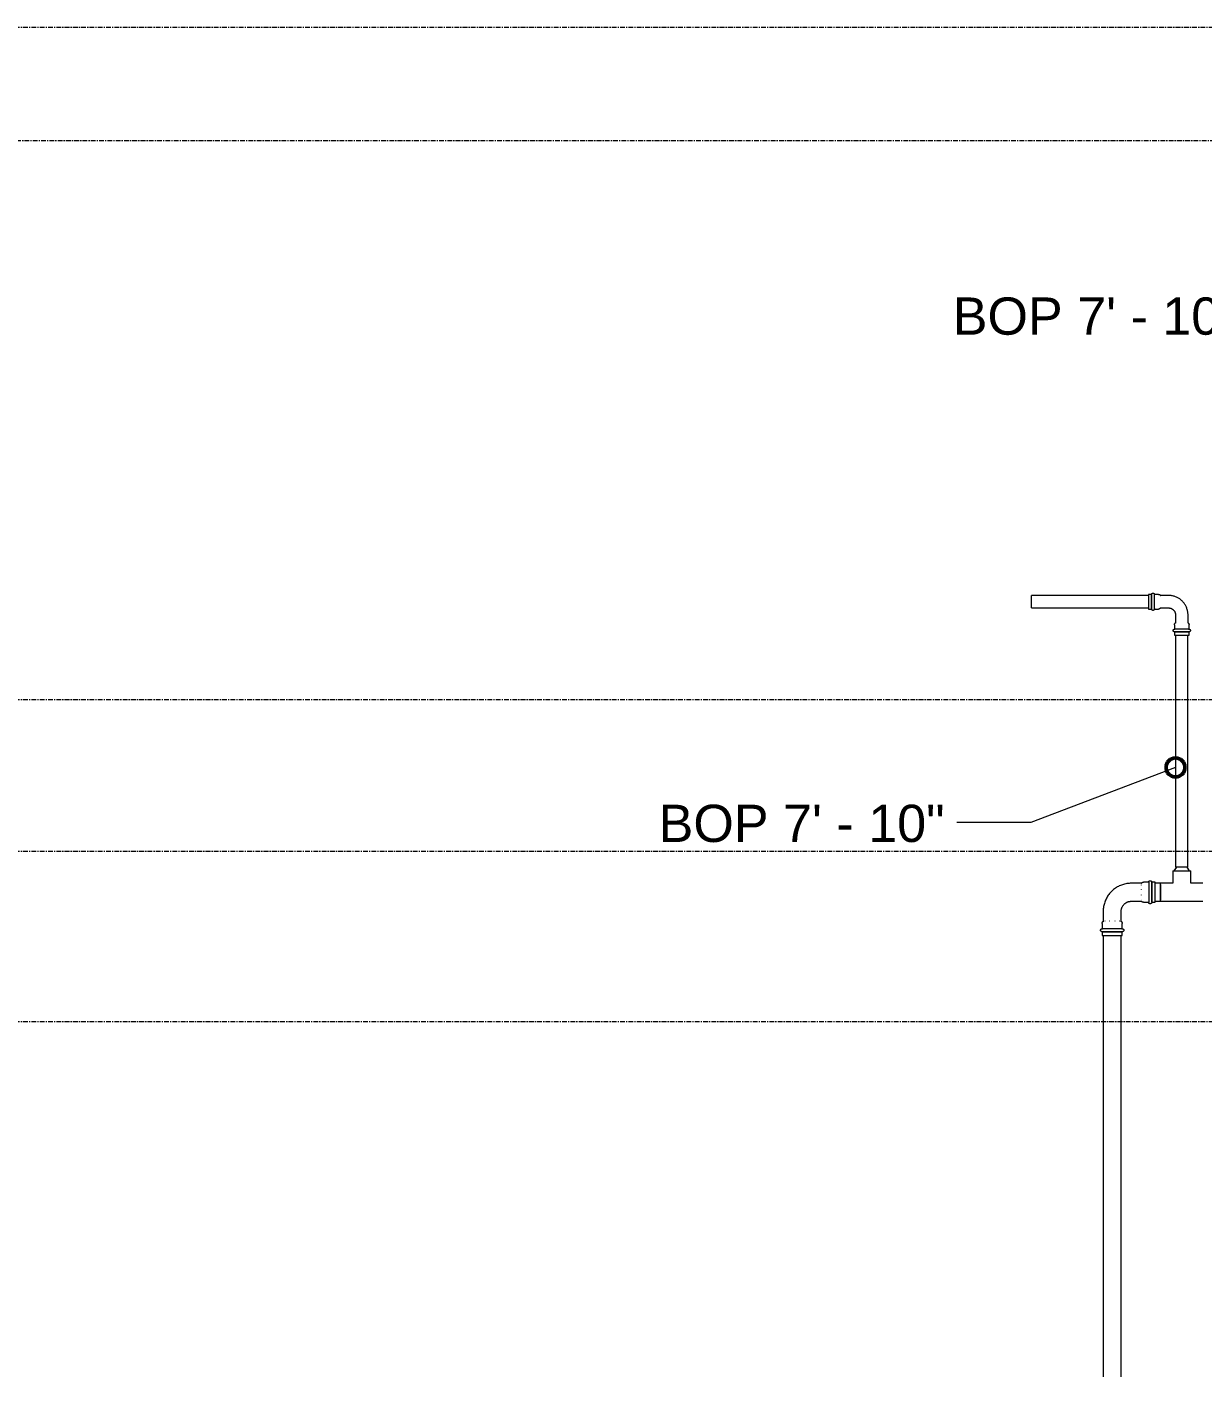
# Model space of a CAD drawing. Header units: inches. Extents: x -3679 to 241, y -496 to 1784.
# Drawn here: x -3279.2 to -3155.1, y 421.5 to 564 of the extents above; entities that cross this region are included whole.
import ezdxf

# ---------------------------------------------------------------- set-up
doc = ezdxf.new("R2010")
doc.units = ezdxf.units.IN
doc.header["$MEASUREMENT"] = 0
doc.linetypes.add('Grid Line', pattern=[0.875, 0.5, -0.125, 0.125, -0.125])
for name, color, linetype, lineweight in [('G-ANNO-DIMS', 251, 'Continuous', 9), ('P-PIPE', 1, 'Continuous', 9), ('S-GRID', 8, 'Continuous', 9)]:
    doc.layers.add(name, color=color, linetype=linetype, lineweight=lineweight)
doc.styles.add('Arial', font='arial.ttf', dxfattribs={"height": 3.934132})

# ---------------------------------------------------------------- blocks, each defined once
blk = doc.blocks.new('Victaulic-VicPress316-Elbow 90-45deg Style P568_P571 - Standard-V1-SECOND LEVEL')
at = {"layer": 'P-PIPE'}
for p, q in [((-0.77, 3.52), (-0.77, 3.18)), ((0.77, 3.52), (-0.77, 3.52)), ((-0.77, 3.18), (0.77, 3.18)), ((-0.77, 2.89), (-0.77, 2.44)), ((-0.77, 2.89), (0.77, 2.89)), ((0.77, 3.18), (0.77, 3.52)), ((0.77, 2.44), (0.77, 2.89)), ((-0.66, 2.28), (-0.66, 1.39)), ((0.66, 1.39), (0.66, 2.28)), ((-3.18, 0.77), (-3.52, 0.77)), ((-3.52, 0.77), (-3.52, -0.77)), ((-3.18, -0.77), (-3.18, 0.77)), ((-2.44, 0.77), (-2.89, 0.77)), ((-2.89, -0.77), (-2.89, 0.77)), ((-1.39, 0.66), (-2.28, 0.66)), ((-3.52, -0.77), (-3.18, -0.77)), ((-2.89, -0.77), (-2.44, -0.77)), ((-2.28, -0.66), (-1.39, -0.66))]:
    blk.add_line(p, q, dxfattribs=at)
at = {"layer": 'P-PIPE', "flags": 128}
for points in [[(-0.77, 2.89), (-0.77, 2.89), (-0.78, 2.89), (-0.78, 2.89), (-0.79, 2.89), (-0.8, 2.89), (-0.8, 2.89), (-0.81, 2.9), (-0.81, 2.9), (-0.82, 2.9), (-0.82, 2.9), (-0.83, 2.9), (-0.83, 2.91), (-0.84, 2.91), (-0.84, 2.91), (-0.85, 2.92), (-0.85, 2.92), (-0.86, 2.92), (-0.86, 2.93), (-0.87, 2.93), (-0.87, 2.93), (-0.87, 2.94), (-0.88, 2.94), (-0.88, 2.95), (-0.89, 2.95), (-0.89, 2.96), (-0.89, 2.96), (-0.89, 2.97), (-0.9, 2.97), (-0.9, 2.98), (-0.9, 2.98), (-0.9, 2.99), (-0.91, 2.99), (-0.91, 3), (-0.91, 3.01), (-0.91, 3.01), (-0.91, 3.02), (-0.91, 3.02), (-0.91, 3.03), (-0.91, 3.03), (-0.91, 3.04), (-0.91, 3.05), (-0.91, 3.05), (-0.91, 3.06), (-0.91, 3.06), (-0.91, 3.07), (-0.91, 3.07), (-0.91, 3.08), (-0.9, 3.09), (-0.9, 3.09), (-0.9, 3.1), (-0.9, 3.1), (-0.89, 3.11), (-0.89, 3.11), (-0.89, 3.12), (-0.88, 3.12), (-0.88, 3.13), (-0.88, 3.13), (-0.87, 3.14), (-0.87, 3.14), (-0.86, 3.14), (-0.86, 3.15), (-0.86, 3.15), (-0.85, 3.15), (-0.85, 3.16), (-0.84, 3.16), (-0.84, 3.16), (-0.83, 3.17), (-0.83, 3.17), (-0.82, 3.17), (-0.82, 3.17), (-0.81, 3.17), (-0.8, 3.18), (-0.8, 3.18), (-0.79, 3.18), (-0.79, 3.18), (-0.78, 3.18), (-0.78, 3.18), (-0.77, 3.18), (-0.77, 3.18)], [(0.77, 3.18), (0.77, 3.18), (0.76, 3.18), (0.76, 3.18), (0.76, 3.18), (0.75, 3.18), (0.74, 3.18), (0.74, 3.18), (0.73, 3.18), (0.72, 3.18), (0.71, 3.18), (0.69, 3.18), (0.68, 3.18), (0.67, 3.18), (0.65, 3.18), (0.63, 3.18), (0.61, 3.18), (0.6, 3.18), (0.58, 3.18), (0.56, 3.18), (0.53, 3.18), (0.51, 3.18), (0.49, 3.18), (0.46, 3.18), (0.44, 3.18), (0.41, 3.18), (0.39, 3.18), (0.36, 3.18), (0.33, 3.18), (0.31, 3.18), (0.28, 3.18), (0.25, 3.18), (0.22, 3.18), (0.19, 3.18), (0.16, 3.18), (0.13, 3.18), (0.1, 3.18), (0.07, 3.18), (0.04, 3.18), (0.01, 3.18), (-0.02, 3.18), (-0.05, 3.18), (-0.08, 3.18), (-0.11, 3.18), (-0.14, 3.18), (-0.17, 3.18), (-0.2, 3.18), (-0.23, 3.18), (-0.26, 3.18), (-0.29, 3.18), (-0.32, 3.18), (-0.35, 3.18), (-0.37, 3.18), (-0.4, 3.18), (-0.43, 3.18), (-0.45, 3.18), (-0.48, 3.18), (-0.5, 3.18), (-0.52, 3.18), (-0.54, 3.18), (-0.57, 3.18), (-0.59, 3.18), (-0.6, 3.18), (-0.62, 3.18), (-0.64, 3.18), (-0.66, 3.18), (-0.67, 3.18), (-0.69, 3.18), (-0.7, 3.18), (-0.71, 3.18), (-0.72, 3.18), (-0.73, 3.18), (-0.74, 3.18), (-0.75, 3.18), (-0.75, 3.18), (-0.76, 3.18), (-0.76, 3.18), (-0.77, 3.18), (-0.77, 3.18), (-0.77, 3.18)], [(-0.77, 3.18), (-0.77, 3.18), (-0.76, 3.18), (-0.76, 3.18), (-0.76, 3.18), (-0.75, 3.18), (-0.74, 3.18), (-0.74, 3.18), (-0.73, 3.18)], [(-0.77, 2.89), (-0.77, 2.89), (-0.76, 2.89), (-0.76, 2.89), (-0.76, 2.89), (-0.75, 2.89), (-0.74, 2.89), (-0.74, 2.89), (-0.73, 2.89), (-0.72, 2.89), (-0.71, 2.89), (-0.69, 2.89), (-0.68, 2.89), (-0.67, 2.89), (-0.65, 2.89), (-0.63, 2.89), (-0.61, 2.89), (-0.6, 2.89), (-0.58, 2.89), (-0.56, 2.89), (-0.53, 2.89), (-0.51, 2.89), (-0.49, 2.89), (-0.46, 2.89), (-0.44, 2.89), (-0.41, 2.89), (-0.39, 2.89), (-0.36, 2.89), (-0.33, 2.89), (-0.31, 2.89), (-0.28, 2.89), (-0.25, 2.89), (-0.22, 2.89), (-0.19, 2.89), (-0.16, 2.89), (-0.13, 2.89), (-0.1, 2.89), (-0.07, 2.89), (-0.04, 2.89), (-0.01, 2.89), (0.02, 2.89), (0.05, 2.89), (0.08, 2.89), (0.11, 2.89), (0.14, 2.89), (0.17, 2.89), (0.2, 2.89), (0.23, 2.89), (0.26, 2.89), (0.29, 2.89), (0.32, 2.89), (0.35, 2.89), (0.37, 2.89), (0.4, 2.89), (0.43, 2.89), (0.45, 2.89), (0.48, 2.89), (0.5, 2.89), (0.52, 2.89), (0.54, 2.89), (0.57, 2.89), (0.59, 2.89), (0.6, 2.89), (0.62, 2.89), (0.64, 2.89), (0.66, 2.89), (0.67, 2.89), (0.69, 2.89), (0.7, 2.89), (0.71, 2.89), (0.72, 2.89), (0.73, 2.89), (0.74, 2.89), (0.75, 2.89), (0.75, 2.89), (0.76, 2.89), (0.76, 2.89), (0.77, 2.89), (0.77, 2.89), (0.77, 2.89)], [(-0.72, 2.89), (-0.73, 2.89), (-0.74, 2.89), (-0.75, 2.89), (-0.75, 2.89), (-0.76, 2.89), (-0.76, 2.89), (-0.77, 2.89), (-0.77, 2.89), (-0.77, 2.89)], [(0.72, 3.18), (0.73, 3.18), (0.74, 3.18), (0.75, 3.18), (0.75, 3.18), (0.76, 3.18), (0.76, 3.18), (0.77, 3.18), (0.77, 3.18), (0.77, 3.18)], [(0.77, 2.89), (0.77, 2.89), (0.76, 2.89), (0.76, 2.89), (0.76, 2.89), (0.75, 2.89), (0.74, 2.89), (0.74, 2.89), (0.73, 2.89)], [(0.77, 3.18), (0.77, 3.18), (0.78, 3.18), (0.78, 3.18), (0.79, 3.18), (0.8, 3.18), (0.8, 3.18), (0.81, 3.18), (0.81, 3.17), (0.82, 3.17), (0.82, 3.17), (0.83, 3.17), (0.83, 3.17), (0.84, 3.16), (0.84, 3.16), (0.85, 3.16), (0.85, 3.15), (0.86, 3.15), (0.86, 3.15), (0.87, 3.14), (0.87, 3.14), (0.87, 3.13), (0.88, 3.13), (0.88, 3.12), (0.89, 3.12), (0.89, 3.11), (0.89, 3.11), (0.89, 3.1), (0.9, 3.1), (0.9, 3.09), (0.9, 3.09), (0.9, 3.08), (0.91, 3.08), (0.91, 3.07), (0.91, 3.07), (0.91, 3.06), (0.91, 3.05), (0.91, 3.05), (0.91, 3.04), (0.91, 3.04), (0.91, 3.03), (0.91, 3.03), (0.91, 3.02), (0.91, 3.01), (0.91, 3.01), (0.91, 3), (0.91, 3), (0.91, 2.99), (0.9, 2.99), (0.9, 2.98), (0.9, 2.98), (0.9, 2.97), (0.89, 2.97), (0.89, 2.96), (0.89, 2.96), (0.88, 2.95), (0.88, 2.95), (0.88, 2.94), (0.87, 2.94), (0.87, 2.93), (0.86, 2.93), (0.86, 2.92), (0.86, 2.92), (0.85, 2.92), (0.85, 2.91), (0.84, 2.91), (0.84, 2.91), (0.83, 2.91), (0.83, 2.9), (0.82, 2.9), (0.82, 2.9), (0.81, 2.9), (0.8, 2.9), (0.8, 2.89), (0.79, 2.89), (0.79, 2.89), (0.78, 2.89), (0.78, 2.89), (0.77, 2.89), (0.77, 2.89)], [(-0.66, 2.22), (-0.67, 2.23), (-0.67, 2.23), (-0.68, 2.24), (-0.69, 2.25), (-0.7, 2.26), (-0.7, 2.27), (-0.71, 2.27), (-0.72, 2.28), (-0.72, 2.29), (-0.73, 2.3), (-0.73, 2.31), (-0.74, 2.32), (-0.74, 2.33), (-0.75, 2.34), (-0.75, 2.35), (-0.76, 2.36), (-0.76, 2.37), (-0.76, 2.38), (-0.76, 2.39), (-0.76, 2.4), (-0.77, 2.42), (-0.77, 2.43), (-0.77, 2.44), (-0.77, 2.44)], [(0.77, 2.44), (0.77, 2.43), (0.77, 2.42), (0.76, 2.41), (0.76, 2.4), (0.76, 2.38), (0.76, 2.37), (0.76, 2.36), (0.75, 2.35), (0.75, 2.34), (0.74, 2.33), (0.74, 2.32), (0.74, 2.31), (0.73, 2.3), (0.72, 2.29), (0.72, 2.29), (0.71, 2.28), (0.71, 2.27), (0.7, 2.26), (0.69, 2.25), (0.68, 2.24), (0.68, 2.24), (0.67, 2.23), (0.66, 2.22), (0.66, 2.22)], [(-3.18, 0.77), (-3.18, 0.77), (-3.18, 0.78), (-3.18, 0.78), (-3.18, 0.79), (-3.18, 0.8), (-3.18, 0.8), (-3.18, 0.81), (-3.17, 0.81), (-3.17, 0.82), (-3.17, 0.82), (-3.17, 0.83), (-3.17, 0.83), (-3.16, 0.84), (-3.16, 0.84), (-3.16, 0.85), (-3.15, 0.85), (-3.15, 0.86), (-3.15, 0.86), (-3.14, 0.87), (-3.14, 0.87), (-3.13, 0.87), (-3.13, 0.88), (-3.12, 0.88), (-3.12, 0.89), (-3.11, 0.89), (-3.11, 0.89), (-3.1, 0.89), (-3.1, 0.9), (-3.09, 0.9), (-3.09, 0.9), (-3.08, 0.9), (-3.08, 0.91), (-3.07, 0.91), (-3.07, 0.91), (-3.06, 0.91), (-3.05, 0.91), (-3.05, 0.91), (-3.04, 0.91), (-3.04, 0.91), (-3.03, 0.91), (-3.03, 0.91), (-3.02, 0.91), (-3.01, 0.91), (-3.01, 0.91), (-3, 0.91), (-3, 0.91), (-2.99, 0.91), (-2.99, 0.9), (-2.98, 0.9), (-2.98, 0.9), (-2.97, 0.9), (-2.97, 0.89), (-2.96, 0.89), (-2.96, 0.89), (-2.95, 0.88), (-2.95, 0.88), (-2.94, 0.88), (-2.94, 0.87), (-2.93, 0.87), (-2.93, 0.86), (-2.92, 0.86), (-2.92, 0.86), (-2.92, 0.85), (-2.91, 0.85), (-2.91, 0.84), (-2.91, 0.84), (-2.91, 0.83), (-2.9, 0.83), (-2.9, 0.82), (-2.9, 0.82), (-2.9, 0.81), (-2.9, 0.8), (-2.89, 0.8), (-2.89, 0.79), (-2.89, 0.79), (-2.89, 0.78), (-2.89, 0.78), (-2.89, 0.77), (-2.89, 0.77)], [(-3.18, 0.77), (-3.18, 0.77), (-3.18, 0.76), (-3.18, 0.76), (-3.18, 0.76), (-3.18, 0.75), (-3.18, 0.74), (-3.18, 0.74), (-3.18, 0.73), (-3.18, 0.72), (-3.18, 0.71), (-3.18, 0.69), (-3.18, 0.68), (-3.18, 0.67), (-3.18, 0.65), (-3.18, 0.63), (-3.18, 0.61), (-3.18, 0.6), (-3.18, 0.58), (-3.18, 0.56), (-3.18, 0.53), (-3.18, 0.51), (-3.18, 0.49), (-3.18, 0.46), (-3.18, 0.44), (-3.18, 0.41), (-3.18, 0.39), (-3.18, 0.36), (-3.18, 0.33), (-3.18, 0.31), (-3.18, 0.28), (-3.18, 0.25), (-3.18, 0.22), (-3.18, 0.19), (-3.18, 0.16), (-3.18, 0.13), (-3.18, 0.1), (-3.18, 0.07), (-3.18, 0.04), (-3.18, 0.01), (-3.18, -0.02), (-3.18, -0.05), (-3.18, -0.08), (-3.18, -0.11), (-3.18, -0.14), (-3.18, -0.17), (-3.18, -0.2), (-3.18, -0.23), (-3.18, -0.26), (-3.18, -0.29), (-3.18, -0.32), (-3.18, -0.35), (-3.18, -0.37), (-3.18, -0.4), (-3.18, -0.43), (-3.18, -0.45), (-3.18, -0.48), (-3.18, -0.5), (-3.18, -0.52), (-3.18, -0.54), (-3.18, -0.57), (-3.18, -0.59), (-3.18, -0.6), (-3.18, -0.62), (-3.18, -0.64), (-3.18, -0.66), (-3.18, -0.67), (-3.18, -0.69), (-3.18, -0.7), (-3.18, -0.71), (-3.18, -0.72), (-3.18, -0.73), (-3.18, -0.74), (-3.18, -0.75), (-3.18, -0.75), (-3.18, -0.76), (-3.18, -0.76), (-3.18, -0.77), (-3.18, -0.77), (-3.18, -0.77)], [(-3.18, 0.72), (-3.18, 0.73), (-3.18, 0.74), (-3.18, 0.75), (-3.18, 0.75), (-3.18, 0.76), (-3.18, 0.76), (-3.18, 0.77), (-3.18, 0.77), (-3.18, 0.77)], [(-2.89, -0.77), (-2.89, -0.77), (-2.89, -0.76), (-2.89, -0.76), (-2.89, -0.76), (-2.89, -0.75), (-2.89, -0.74), (-2.89, -0.74), (-2.89, -0.73), (-2.89, -0.72), (-2.89, -0.71), (-2.89, -0.69), (-2.89, -0.68), (-2.89, -0.67), (-2.89, -0.65), (-2.89, -0.63), (-2.89, -0.61), (-2.89, -0.6), (-2.89, -0.58), (-2.89, -0.56), (-2.89, -0.53), (-2.89, -0.51), (-2.89, -0.49), (-2.89, -0.46), (-2.89, -0.44), (-2.89, -0.41), (-2.89, -0.39), (-2.89, -0.36), (-2.89, -0.33), (-2.89, -0.31), (-2.89, -0.28), (-2.89, -0.25), (-2.89, -0.22), (-2.89, -0.19), (-2.89, -0.16), (-2.89, -0.13), (-2.89, -0.1), (-2.89, -0.07), (-2.89, -0.04), (-2.89, -0.01), (-2.89, 0.02), (-2.89, 0.05), (-2.89, 0.08), (-2.89, 0.11), (-2.89, 0.14), (-2.89, 0.17), (-2.89, 0.2), (-2.89, 0.23), (-2.89, 0.26), (-2.89, 0.29), (-2.89, 0.32), (-2.89, 0.35), (-2.89, 0.37), (-2.89, 0.4), (-2.89, 0.43), (-2.89, 0.45), (-2.89, 0.48), (-2.89, 0.5), (-2.89, 0.52), (-2.89, 0.54), (-2.89, 0.57), (-2.89, 0.59), (-2.89, 0.6), (-2.89, 0.62), (-2.89, 0.64), (-2.89, 0.66), (-2.89, 0.67), (-2.89, 0.69), (-2.89, 0.7), (-2.89, 0.71), (-2.89, 0.72), (-2.89, 0.73), (-2.89, 0.74), (-2.89, 0.75), (-2.89, 0.75), (-2.89, 0.76), (-2.89, 0.76), (-2.89, 0.77), (-2.89, 0.77), (-2.89, 0.77)], [(-2.89, 0.77), (-2.89, 0.77), (-2.89, 0.76), (-2.89, 0.76), (-2.89, 0.76), (-2.89, 0.75), (-2.89, 0.74), (-2.89, 0.74), (-2.89, 0.73)], [(-2.44, 0.77), (-2.43, 0.77), (-2.42, 0.77), (-2.41, 0.76), (-2.4, 0.76), (-2.38, 0.76), (-2.37, 0.76), (-2.36, 0.76), (-2.35, 0.75), (-2.34, 0.75), (-2.33, 0.74), (-2.32, 0.74), (-2.31, 0.74), (-2.3, 0.73), (-2.29, 0.72), (-2.29, 0.72), (-2.28, 0.71), (-2.27, 0.71), (-2.26, 0.7), (-2.25, 0.69), (-2.24, 0.68), (-2.24, 0.68), (-2.23, 0.67), (-2.22, 0.66), (-2.22, 0.66)], [(-0.66, 1.39), (-0.66, 1.36), (-0.66, 1.33), (-0.66, 1.3), (-0.67, 1.28), (-0.67, 1.25), (-0.68, 1.22), (-0.69, 1.19), (-0.69, 1.16), (-0.7, 1.13), (-0.72, 1.11), (-0.73, 1.08), (-0.74, 1.05), (-0.75, 1.03), (-0.77, 1), (-0.79, 0.98), (-0.8, 0.95), (-0.82, 0.93), (-0.84, 0.91), (-0.86, 0.89), (-0.88, 0.87), (-0.9, 0.85), (-0.92, 0.83), (-0.95, 0.81), (-0.97, 0.79), (-1, 0.77), (-1.02, 0.76), (-1.05, 0.74), (-1.07, 0.73), (-1.1, 0.72), (-1.13, 0.71), (-1.15, 0.7), (-1.18, 0.69), (-1.21, 0.68), (-1.24, 0.67), (-1.27, 0.67), (-1.3, 0.66), (-1.33, 0.66), (-1.36, 0.66), (-1.39, 0.66), (-1.39, 0.66)], [(-1.39, -0.66), (-1.31, -0.66), (-1.23, -0.65), (-1.15, -0.64), (-1.07, -0.63), (-0.99, -0.62), (-0.91, -0.6), (-0.83, -0.58), (-0.75, -0.55), (-0.67, -0.53), (-0.59, -0.5), (-0.52, -0.46), (-0.45, -0.43), (-0.37, -0.39), (-0.3, -0.34), (-0.24, -0.3), (-0.17, -0.25), (-0.1, -0.2), (-0.04, -0.15), (0.02, -0.09), (0.08, -0.04), (0.13, 0.02), (0.19, 0.09), (0.24, 0.15), (0.29, 0.22), (0.33, 0.29), (0.38, 0.35), (0.42, 0.43), (0.45, 0.5), (0.49, 0.57), (0.52, 0.65), (0.55, 0.73), (0.57, 0.81), (0.59, 0.88), (0.61, 0.96), (0.63, 1.04), (0.64, 1.13), (0.65, 1.21), (0.65, 1.29), (0.66, 1.37), (0.66, 1.39)], [(-3.18, -0.77), (-3.18, -0.77), (-3.18, -0.76), (-3.18, -0.76), (-3.18, -0.76), (-3.18, -0.75), (-3.18, -0.74), (-3.18, -0.74), (-3.18, -0.73)], [(-2.89, -0.77), (-2.89, -0.77), (-2.89, -0.78), (-2.89, -0.78), (-2.89, -0.79), (-2.89, -0.8), (-2.89, -0.8), (-2.9, -0.81), (-2.9, -0.81), (-2.9, -0.82), (-2.9, -0.82), (-2.9, -0.83), (-2.91, -0.83), (-2.91, -0.84), (-2.91, -0.84), (-2.92, -0.85), (-2.92, -0.85), (-2.92, -0.86), (-2.93, -0.86), (-2.93, -0.87), (-2.93, -0.87), (-2.94, -0.87), (-2.94, -0.88), (-2.95, -0.88), (-2.95, -0.89), (-2.96, -0.89), (-2.96, -0.89), (-2.97, -0.89), (-2.97, -0.9), (-2.98, -0.9), (-2.98, -0.9), (-2.99, -0.9), (-2.99, -0.91), (-3, -0.91), (-3.01, -0.91), (-3.01, -0.91), (-3.02, -0.91), (-3.02, -0.91), (-3.03, -0.91), (-3.03, -0.91), (-3.04, -0.91), (-3.05, -0.91), (-3.05, -0.91), (-3.06, -0.91), (-3.06, -0.91), (-3.07, -0.91), (-3.07, -0.91), (-3.08, -0.91), (-3.09, -0.9), (-3.09, -0.9), (-3.1, -0.9), (-3.1, -0.9), (-3.11, -0.89), (-3.11, -0.89), (-3.12, -0.89), (-3.12, -0.88), (-3.13, -0.88), (-3.13, -0.88), (-3.14, -0.87), (-3.14, -0.87), (-3.14, -0.86), (-3.15, -0.86), (-3.15, -0.86), (-3.15, -0.85), (-3.16, -0.85), (-3.16, -0.84), (-3.16, -0.84), (-3.17, -0.83), (-3.17, -0.83), (-3.17, -0.82), (-3.17, -0.82), (-3.17, -0.81), (-3.18, -0.8), (-3.18, -0.8), (-3.18, -0.79), (-3.18, -0.79), (-3.18, -0.78), (-3.18, -0.78), (-3.18, -0.77), (-3.18, -0.77)], [(-2.89, -0.72), (-2.89, -0.73), (-2.89, -0.74), (-2.89, -0.75), (-2.89, -0.75), (-2.89, -0.76), (-2.89, -0.76), (-2.89, -0.77), (-2.89, -0.77), (-2.89, -0.77)], [(-2.22, -0.66), (-2.23, -0.67), (-2.23, -0.67), (-2.24, -0.68), (-2.25, -0.69), (-2.26, -0.7), (-2.27, -0.7), (-2.27, -0.71), (-2.28, -0.72), (-2.29, -0.72), (-2.3, -0.73), (-2.31, -0.73), (-2.32, -0.74), (-2.33, -0.74), (-2.34, -0.75), (-2.35, -0.75), (-2.36, -0.76), (-2.37, -0.76), (-2.38, -0.76), (-2.39, -0.76), (-2.4, -0.76), (-2.42, -0.77), (-2.43, -0.77), (-2.44, -0.77), (-2.44, -0.77)]]:
    blk.add_lwpolyline(points, dxfattribs=at)
blk = doc.blocks.new('Victaulic-VicPress316-Elbow 90-45deg Style P568_P571 - Standard-V18-SECOND LEVEL')
at = {"layer": 'P-PIPE'}
for p, q in [((-1.06, 4.55), (-1.06, 4.17)), ((1.06, 4.55), (-1.06, 4.55)), ((1.06, 4.17), (1.06, 4.55)), ((-1.06, 4.17), (1.06, 4.17)), ((-1.06, 3.85), (-1.06, 3.29)), ((-1.06, 3.85), (1.06, 3.85)), ((-0.95, 3.13), (-0.95, 2.02)), ((-0.77, 3.07), (-0.75, 3.07)), ((-0.31, 3.07), (-0.29, 3.07)), ((0.29, 3.07), (0.31, 3.07)), ((0.75, 3.07), (0.77, 3.07)), ((0.95, 2.02), (0.95, 3.12)), ((1.06, 3.29), (1.06, 3.85)), ((-4.17, 1.06), (-4.55, 1.06)), ((-4.55, 1.06), (-4.55, -1.06)), ((-4.17, -1.06), (-4.17, 1.06)), ((-3.29, 1.06), (-3.85, 1.06)), ((-3.85, -1.06), (-3.85, 1.06)), ((-2.02, 0.95), (-3.12, 0.95)), ((-3.07, 0.75), (-3.07, 0.77)), ((-3.07, 0.29), (-3.07, 0.31)), ((-4.55, -1.06), (-4.17, -1.06)), ((-3.85, -1.06), (-3.29, -1.06)), ((-3.13, -0.95), (-2.02, -0.95)), ((-3.07, -0.31), (-3.07, -0.29)), ((-3.07, -0.77), (-3.07, -0.75))]:
    blk.add_line(p, q, dxfattribs=at)
at = {"layer": 'P-PIPE', "flags": 128}
for points in [[(-1.06, 3.85), (-1.07, 3.85), (-1.07, 3.85), (-1.08, 3.85), (-1.09, 3.85), (-1.09, 3.85), (-1.1, 3.85), (-1.1, 3.85), (-1.11, 3.85), (-1.12, 3.86), (-1.12, 3.86), (-1.13, 3.86), (-1.13, 3.86), (-1.14, 3.87), (-1.15, 3.87), (-1.15, 3.87), (-1.16, 3.88), (-1.16, 3.88), (-1.17, 3.89), (-1.17, 3.89), (-1.18, 3.9), (-1.18, 3.9), (-1.19, 3.91), (-1.19, 3.91), (-1.19, 3.92), (-1.2, 3.92), (-1.2, 3.93), (-1.2, 3.93), (-1.21, 3.94), (-1.21, 3.94), (-1.21, 3.95), (-1.21, 3.96), (-1.22, 3.96), (-1.22, 3.97), (-1.22, 3.98), (-1.22, 3.98), (-1.22, 3.99), (-1.22, 4), (-1.22, 4), (-1.22, 4.01), (-1.22, 4.01), (-1.22, 4.02), (-1.22, 4.03), (-1.22, 4.03), (-1.22, 4.04), (-1.22, 4.05), (-1.22, 4.05), (-1.22, 4.06), (-1.21, 4.07), (-1.21, 4.07), (-1.21, 4.08), (-1.21, 4.08), (-1.2, 4.09), (-1.2, 4.1), (-1.2, 4.1), (-1.19, 4.11), (-1.19, 4.11), (-1.18, 4.12), (-1.18, 4.12), (-1.17, 4.13), (-1.17, 4.13), (-1.17, 4.14), (-1.16, 4.14), (-1.15, 4.14), (-1.15, 4.15), (-1.14, 4.15), (-1.14, 4.15), (-1.13, 4.16), (-1.13, 4.16), (-1.12, 4.16), (-1.11, 4.16), (-1.11, 4.17), (-1.1, 4.17), (-1.1, 4.17), (-1.09, 4.17), (-1.08, 4.17), (-1.08, 4.17), (-1.07, 4.17), (-1.06, 4.17), (-1.06, 4.17)], [(1.06, 4.17), (1.06, 4.17), (1.06, 4.17), (1.05, 4.17), (1.05, 4.17), (1.04, 4.17), (1.03, 4.17), (1.02, 4.17), (1.01, 4.17), (0.99, 4.17), (0.98, 4.17), (0.96, 4.17), (0.94, 4.17), (0.92, 4.17), (0.9, 4.17), (0.87, 4.17), (0.85, 4.17), (0.82, 4.17), (0.8, 4.17), (0.77, 4.17), (0.74, 4.17), (0.71, 4.17), (0.67, 4.17), (0.64, 4.17), (0.61, 4.17), (0.57, 4.17), (0.54, 4.17), (0.5, 4.17), (0.46, 4.17), (0.42, 4.17), (0.38, 4.17), (0.34, 4.17), (0.3, 4.17), (0.26, 4.17), (0.22, 4.17), (0.18, 4.17), (0.14, 4.17), (0.1, 4.17), (0.05, 4.17), (0.01, 4.17), (-0.03, 4.17), (-0.07, 4.17), (-0.12, 4.17), (-0.16, 4.17), (-0.2, 4.17), (-0.24, 4.17), (-0.28, 4.17), (-0.32, 4.17), (-0.36, 4.17), (-0.4, 4.17), (-0.44, 4.17), (-0.48, 4.17), (-0.52, 4.17), (-0.55, 4.17), (-0.59, 4.17), (-0.62, 4.17), (-0.66, 4.17), (-0.69, 4.17), (-0.72, 4.17), (-0.75, 4.17), (-0.78, 4.17), (-0.81, 4.17), (-0.84, 4.17), (-0.86, 4.17), (-0.88, 4.17), (-0.91, 4.17), (-0.93, 4.17), (-0.95, 4.17), (-0.97, 4.17), (-0.98, 4.17), (-1, 4.17), (-1.01, 4.17), (-1.02, 4.17), (-1.03, 4.17), (-1.04, 4.17), (-1.05, 4.17), (-1.05, 4.17), (-1.06, 4.17), (-1.06, 4.17), (-1.06, 4.17)], [(-1.06, 4.17), (-1.06, 4.17), (-1.06, 4.17), (-1.05, 4.17), (-1.05, 4.17), (-1.04, 4.17), (-1.03, 4.17), (-1.02, 4.17)], [(-1.06, 3.85), (-1.06, 3.85), (-1.06, 3.85), (-1.05, 3.85), (-1.05, 3.85), (-1.04, 3.85), (-1.03, 3.85), (-1.02, 3.85), (-1.01, 3.85), (-0.99, 3.85), (-0.98, 3.85), (-0.96, 3.85), (-0.94, 3.85), (-0.92, 3.85), (-0.9, 3.85), (-0.87, 3.85), (-0.85, 3.85), (-0.82, 3.85), (-0.8, 3.85), (-0.77, 3.85), (-0.74, 3.85), (-0.71, 3.85), (-0.67, 3.85), (-0.64, 3.85), (-0.61, 3.85), (-0.57, 3.85), (-0.54, 3.85), (-0.5, 3.85), (-0.46, 3.85), (-0.42, 3.85), (-0.38, 3.85), (-0.34, 3.85), (-0.3, 3.85), (-0.26, 3.85), (-0.22, 3.85), (-0.18, 3.85), (-0.14, 3.85), (-0.1, 3.85), (-0.05, 3.85), (-0.01, 3.85), (0.03, 3.85), (0.07, 3.85), (0.12, 3.85), (0.16, 3.85), (0.2, 3.85), (0.24, 3.85), (0.28, 3.85), (0.32, 3.85), (0.36, 3.85), (0.4, 3.85), (0.44, 3.85), (0.48, 3.85), (0.52, 3.85), (0.55, 3.85), (0.59, 3.85), (0.62, 3.85), (0.66, 3.85), (0.69, 3.85), (0.72, 3.85), (0.75, 3.85), (0.78, 3.85), (0.81, 3.85), (0.84, 3.85), (0.86, 3.85), (0.88, 3.85), (0.91, 3.85), (0.93, 3.85), (0.95, 3.85), (0.97, 3.85), (0.98, 3.85), (1, 3.85), (1.01, 3.85), (1.02, 3.85), (1.03, 3.85), (1.04, 3.85), (1.05, 3.85), (1.05, 3.85), (1.06, 3.85), (1.06, 3.85), (1.06, 3.85)], [(-1.02, 3.85), (-1.03, 3.85), (-1.04, 3.85), (-1.05, 3.85), (-1.05, 3.85), (-1.06, 3.85), (-1.06, 3.85), (-1.06, 3.85)], [(-0.95, 3.07), (-0.96, 3.08), (-0.97, 3.08), (-0.97, 3.09), (-0.98, 3.1), (-0.99, 3.11), (-1, 3.12), (-1, 3.12), (-1.01, 3.13), (-1.02, 3.14), (-1.02, 3.15), (-1.03, 3.16), (-1.03, 3.17), (-1.04, 3.18), (-1.04, 3.19), (-1.04, 3.2), (-1.05, 3.21), (-1.05, 3.22), (-1.05, 3.23), (-1.06, 3.24), (-1.06, 3.25), (-1.06, 3.27), (-1.06, 3.28), (-1.06, 3.29), (-1.06, 3.29)], [(1.06, 3.29), (1.06, 3.28), (1.06, 3.27), (1.06, 3.26), (1.06, 3.25), (1.05, 3.23), (1.05, 3.22), (1.05, 3.21), (1.05, 3.2), (1.04, 3.19), (1.04, 3.18), (1.03, 3.17), (1.03, 3.16), (1.02, 3.15), (1.02, 3.14), (1.01, 3.14), (1.01, 3.13), (1, 3.12), (0.99, 3.11), (0.98, 3.1), (0.98, 3.09), (0.97, 3.09), (0.96, 3.08), (0.95, 3.07), (0.95, 3.07)], [(1.02, 4.17), (1.03, 4.17), (1.04, 4.17), (1.05, 4.17), (1.05, 4.17), (1.06, 4.17), (1.06, 4.17), (1.06, 4.17)], [(1.06, 3.85), (1.06, 3.85), (1.06, 3.85), (1.05, 3.85), (1.05, 3.85), (1.04, 3.85), (1.03, 3.85), (1.02, 3.85)], [(1.06, 4.17), (1.07, 4.17), (1.07, 4.17), (1.08, 4.17), (1.09, 4.17), (1.09, 4.17), (1.1, 4.17), (1.1, 4.17), (1.11, 4.17), (1.12, 4.16), (1.12, 4.16), (1.13, 4.16), (1.13, 4.16), (1.14, 4.15), (1.15, 4.15), (1.15, 4.15), (1.16, 4.14), (1.16, 4.14), (1.17, 4.13), (1.17, 4.13), (1.18, 4.12), (1.18, 4.12), (1.19, 4.11), (1.19, 4.11), (1.19, 4.1), (1.2, 4.1), (1.2, 4.09), (1.2, 4.09), (1.21, 4.08), (1.21, 4.08), (1.21, 4.07), (1.21, 4.06), (1.22, 4.06), (1.22, 4.05), (1.22, 4.04), (1.22, 4.04), (1.22, 4.03), (1.22, 4.02), (1.22, 4.02), (1.22, 4.01), (1.22, 4.01), (1.22, 4), (1.22, 3.99), (1.22, 3.99), (1.22, 3.98), (1.22, 3.97), (1.22, 3.97), (1.22, 3.96), (1.21, 3.95), (1.21, 3.95), (1.21, 3.94), (1.21, 3.94), (1.2, 3.93), (1.2, 3.92), (1.2, 3.92), (1.19, 3.91), (1.19, 3.91), (1.18, 3.9), (1.18, 3.9), (1.17, 3.89), (1.17, 3.89), (1.17, 3.88), (1.16, 3.88), (1.15, 3.88), (1.15, 3.87), (1.14, 3.87), (1.14, 3.87), (1.13, 3.86), (1.13, 3.86), (1.12, 3.86), (1.11, 3.86), (1.11, 3.85), (1.1, 3.85), (1.1, 3.85), (1.09, 3.85), (1.08, 3.85), (1.08, 3.85), (1.07, 3.85), (1.06, 3.85), (1.06, 3.85)], [(-0.95, 2.02), (-0.95, 1.97), (-0.95, 1.93), (-0.96, 1.89), (-0.96, 1.85), (-0.97, 1.8), (-0.98, 1.76), (-0.99, 1.72), (-1, 1.68), (-1.02, 1.64), (-1.03, 1.6), (-1.05, 1.56), (-1.07, 1.52), (-1.09, 1.49), (-1.11, 1.45), (-1.14, 1.41), (-1.16, 1.38), (-1.19, 1.35), (-1.21, 1.31), (-1.24, 1.28), (-1.27, 1.25), (-1.3, 1.22), (-1.34, 1.19), (-1.37, 1.17), (-1.4, 1.14), (-1.44, 1.12), (-1.48, 1.1), (-1.51, 1.08), (-1.55, 1.06), (-1.59, 1.04), (-1.63, 1.02), (-1.67, 1.01), (-1.71, 0.99), (-1.75, 0.98), (-1.79, 0.97), (-1.83, 0.97), (-1.88, 0.96), (-1.92, 0.95), (-1.96, 0.95), (-2, 0.95), (-2.02, 0.95)], [(-2.02, -0.95), (-1.9, -0.95), (-1.78, -0.94), (-1.66, -0.93), (-1.54, -0.91), (-1.43, -0.89), (-1.31, -0.87), (-1.2, -0.83), (-1.08, -0.8), (-0.97, -0.76), (-0.86, -0.72), (-0.75, -0.67), (-0.65, -0.61), (-0.54, -0.56), (-0.44, -0.5), (-0.34, -0.43), (-0.24, -0.36), (-0.15, -0.29), (-0.06, -0.21), (0.03, -0.13), (0.11, -0.05), (0.19, 0.04), (0.27, 0.13), (0.34, 0.22), (0.41, 0.31), (0.48, 0.41), (0.54, 0.51), (0.6, 0.62), (0.65, 0.72), (0.7, 0.83), (0.75, 0.94), (0.79, 1.05), (0.83, 1.17), (0.86, 1.28), (0.88, 1.39), (0.91, 1.51), (0.92, 1.63), (0.94, 1.75), (0.95, 1.86), (0.95, 1.98), (0.95, 2.02)], [(-4.17, 1.06), (-4.17, 1.07), (-4.17, 1.07), (-4.17, 1.08), (-4.17, 1.09), (-4.17, 1.09), (-4.17, 1.1), (-4.17, 1.1), (-4.17, 1.11), (-4.16, 1.12), (-4.16, 1.12), (-4.16, 1.13), (-4.16, 1.13), (-4.15, 1.14), (-4.15, 1.15), (-4.15, 1.15), (-4.14, 1.16), (-4.14, 1.16), (-4.13, 1.17), (-4.13, 1.17), (-4.12, 1.18), (-4.12, 1.18), (-4.11, 1.19), (-4.11, 1.19), (-4.1, 1.19), (-4.1, 1.2), (-4.09, 1.2), (-4.09, 1.2), (-4.08, 1.21), (-4.08, 1.21), (-4.07, 1.21), (-4.06, 1.21), (-4.06, 1.22), (-4.05, 1.22), (-4.04, 1.22), (-4.04, 1.22), (-4.03, 1.22), (-4.02, 1.22), (-4.02, 1.22), (-4.01, 1.22), (-4.01, 1.22), (-4, 1.22), (-3.99, 1.22), (-3.99, 1.22), (-3.98, 1.22), (-3.97, 1.22), (-3.97, 1.22), (-3.96, 1.22), (-3.95, 1.21), (-3.95, 1.21), (-3.94, 1.21), (-3.94, 1.21), (-3.93, 1.2), (-3.92, 1.2), (-3.92, 1.2), (-3.91, 1.19), (-3.91, 1.19), (-3.9, 1.18), (-3.9, 1.18), (-3.89, 1.17), (-3.89, 1.17), (-3.88, 1.17), (-3.88, 1.16), (-3.88, 1.15), (-3.87, 1.15), (-3.87, 1.14), (-3.87, 1.14), (-3.86, 1.13), (-3.86, 1.13), (-3.86, 1.12), (-3.86, 1.11), (-3.85, 1.11), (-3.85, 1.1), (-3.85, 1.1), (-3.85, 1.09), (-3.85, 1.08), (-3.85, 1.08), (-3.85, 1.07), (-3.85, 1.06), (-3.85, 1.06)], [(-4.17, 1.06), (-4.17, 1.06), (-4.17, 1.06), (-4.17, 1.05), (-4.17, 1.05), (-4.17, 1.04), (-4.17, 1.03), (-4.17, 1.02), (-4.17, 1.01), (-4.17, 0.99), (-4.17, 0.98), (-4.17, 0.96), (-4.17, 0.94), (-4.17, 0.92), (-4.17, 0.9), (-4.17, 0.87), (-4.17, 0.85), (-4.17, 0.82), (-4.17, 0.8), (-4.17, 0.77), (-4.17, 0.74), (-4.17, 0.71), (-4.17, 0.67), (-4.17, 0.64), (-4.17, 0.61), (-4.17, 0.57), (-4.17, 0.54), (-4.17, 0.5), (-4.17, 0.46), (-4.17, 0.42), (-4.17, 0.38), (-4.17, 0.34), (-4.17, 0.3), (-4.17, 0.26), (-4.17, 0.22), (-4.17, 0.18), (-4.17, 0.14), (-4.17, 0.1), (-4.17, 0.05), (-4.17, 0.01), (-4.17, -0.03), (-4.17, -0.07), (-4.17, -0.12), (-4.17, -0.16), (-4.17, -0.2), (-4.17, -0.24), (-4.17, -0.28), (-4.17, -0.32), (-4.17, -0.36), (-4.17, -0.4), (-4.17, -0.44), (-4.17, -0.48), (-4.17, -0.52), (-4.17, -0.55), (-4.17, -0.59), (-4.17, -0.62), (-4.17, -0.66), (-4.17, -0.69), (-4.17, -0.72), (-4.17, -0.75), (-4.17, -0.78), (-4.17, -0.81), (-4.17, -0.84), (-4.17, -0.86), (-4.17, -0.88), (-4.17, -0.91), (-4.17, -0.93), (-4.17, -0.95), (-4.17, -0.97), (-4.17, -0.98), (-4.17, -1), (-4.17, -1.01), (-4.17, -1.02), (-4.17, -1.03), (-4.17, -1.04), (-4.17, -1.05), (-4.17, -1.05), (-4.17, -1.06), (-4.17, -1.06), (-4.17, -1.06)], [(-4.17, 1.02), (-4.17, 1.03), (-4.17, 1.04), (-4.17, 1.05), (-4.17, 1.05), (-4.17, 1.06), (-4.17, 1.06), (-4.17, 1.06)], [(-3.85, -1.06), (-3.85, -1.06), (-3.85, -1.06), (-3.85, -1.05), (-3.85, -1.05), (-3.85, -1.04), (-3.85, -1.03), (-3.85, -1.02), (-3.85, -1.01), (-3.85, -0.99), (-3.85, -0.98), (-3.85, -0.96), (-3.85, -0.94), (-3.85, -0.92), (-3.85, -0.9), (-3.85, -0.87), (-3.85, -0.85), (-3.85, -0.82), (-3.85, -0.8), (-3.85, -0.77), (-3.85, -0.74), (-3.85, -0.71), (-3.85, -0.67), (-3.85, -0.64), (-3.85, -0.61), (-3.85, -0.57), (-3.85, -0.54), (-3.85, -0.5), (-3.85, -0.46), (-3.85, -0.42), (-3.85, -0.38), (-3.85, -0.34), (-3.85, -0.3), (-3.85, -0.26), (-3.85, -0.22), (-3.85, -0.18), (-3.85, -0.14), (-3.85, -0.1), (-3.85, -0.05), (-3.85, -0.01), (-3.85, 0.03), (-3.85, 0.07), (-3.85, 0.12), (-3.85, 0.16), (-3.85, 0.2), (-3.85, 0.24), (-3.85, 0.28), (-3.85, 0.32), (-3.85, 0.36), (-3.85, 0.4), (-3.85, 0.44), (-3.85, 0.48), (-3.85, 0.52), (-3.85, 0.55), (-3.85, 0.59), (-3.85, 0.62), (-3.85, 0.66), (-3.85, 0.69), (-3.85, 0.72), (-3.85, 0.75), (-3.85, 0.78), (-3.85, 0.81), (-3.85, 0.84), (-3.85, 0.86), (-3.85, 0.88), (-3.85, 0.91), (-3.85, 0.93), (-3.85, 0.95), (-3.85, 0.97), (-3.85, 0.98), (-3.85, 1), (-3.85, 1.01), (-3.85, 1.02), (-3.85, 1.03), (-3.85, 1.04), (-3.85, 1.05), (-3.85, 1.05), (-3.85, 1.06), (-3.85, 1.06), (-3.85, 1.06)], [(-3.85, 1.06), (-3.85, 1.06), (-3.85, 1.06), (-3.85, 1.05), (-3.85, 1.05), (-3.85, 1.04), (-3.85, 1.03), (-3.85, 1.02)], [(-3.29, 1.06), (-3.28, 1.06), (-3.27, 1.06), (-3.26, 1.06), (-3.25, 1.06), (-3.23, 1.05), (-3.22, 1.05), (-3.21, 1.05), (-3.2, 1.05), (-3.19, 1.04), (-3.18, 1.04), (-3.17, 1.03), (-3.16, 1.03), (-3.15, 1.02), (-3.14, 1.02), (-3.14, 1.01), (-3.13, 1.01), (-3.12, 1), (-3.11, 0.99), (-3.1, 0.98), (-3.09, 0.98), (-3.09, 0.97), (-3.08, 0.96), (-3.07, 0.95), (-3.07, 0.95)], [(-4.17, -1.06), (-4.17, -1.06), (-4.17, -1.06), (-4.17, -1.05), (-4.17, -1.05), (-4.17, -1.04), (-4.17, -1.03), (-4.17, -1.02)], [(-3.85, -1.06), (-3.85, -1.07), (-3.85, -1.07), (-3.85, -1.08), (-3.85, -1.09), (-3.85, -1.09), (-3.85, -1.1), (-3.85, -1.1), (-3.85, -1.11), (-3.86, -1.12), (-3.86, -1.12), (-3.86, -1.13), (-3.86, -1.13), (-3.87, -1.14), (-3.87, -1.15), (-3.87, -1.15), (-3.88, -1.16), (-3.88, -1.16), (-3.89, -1.17), (-3.89, -1.17), (-3.9, -1.18), (-3.9, -1.18), (-3.91, -1.19), (-3.91, -1.19), (-3.92, -1.19), (-3.92, -1.2), (-3.93, -1.2), (-3.93, -1.2), (-3.94, -1.21), (-3.94, -1.21), (-3.95, -1.21), (-3.96, -1.21), (-3.96, -1.22), (-3.97, -1.22), (-3.98, -1.22), (-3.98, -1.22), (-3.99, -1.22), (-4, -1.22), (-4, -1.22), (-4.01, -1.22), (-4.01, -1.22), (-4.02, -1.22), (-4.03, -1.22), (-4.03, -1.22), (-4.04, -1.22), (-4.05, -1.22), (-4.05, -1.22), (-4.06, -1.22), (-4.07, -1.21), (-4.07, -1.21), (-4.08, -1.21), (-4.08, -1.21), (-4.09, -1.2), (-4.1, -1.2), (-4.1, -1.2), (-4.11, -1.19), (-4.11, -1.19), (-4.12, -1.18), (-4.12, -1.18), (-4.13, -1.17), (-4.13, -1.17), (-4.14, -1.17), (-4.14, -1.16), (-4.14, -1.15), (-4.15, -1.15), (-4.15, -1.14), (-4.15, -1.14), (-4.16, -1.13), (-4.16, -1.13), (-4.16, -1.12), (-4.16, -1.11), (-4.17, -1.11), (-4.17, -1.1), (-4.17, -1.1), (-4.17, -1.09), (-4.17, -1.08), (-4.17, -1.08), (-4.17, -1.07), (-4.17, -1.06), (-4.17, -1.06)], [(-3.85, -1.02), (-3.85, -1.03), (-3.85, -1.04), (-3.85, -1.05), (-3.85, -1.05), (-3.85, -1.06), (-3.85, -1.06), (-3.85, -1.06)], [(-3.07, -0.95), (-3.08, -0.96), (-3.08, -0.97), (-3.09, -0.97), (-3.1, -0.98), (-3.11, -0.99), (-3.12, -1), (-3.12, -1), (-3.13, -1.01), (-3.14, -1.02), (-3.15, -1.02), (-3.16, -1.03), (-3.17, -1.03), (-3.18, -1.04), (-3.19, -1.04), (-3.2, -1.04), (-3.21, -1.05), (-3.22, -1.05), (-3.23, -1.05), (-3.24, -1.06), (-3.25, -1.06), (-3.27, -1.06), (-3.28, -1.06), (-3.29, -1.06), (-3.29, -1.06)]]:
    blk.add_lwpolyline(points, dxfattribs=at)

msp = doc.modelspace()

# ---------------------------------------------------------------- linework, layer by layer
at = {"layer": 'G-ANNO-DIMS'}
for p, q in [((-3158.03, 485.84), (-3173.3, 480.03)), ((-3173.3, 480.03), (-3181.12, 480.03))]:
    msp.add_line(p, q, dxfattribs=at)
at = {"layer": 'G-ANNO-DIMS', "lineweight": 50}
msp.add_circle((-3158.03, 485.84), 1, dxfattribs=at)
at = {"layer": 'P-PIPE'}
for p, q in [((-3160.89, 503.99), (-3173.22, 503.99)), ((-3173.22, 502.68), (-3173.22, 503.99)), ((-3173.22, 502.68), (-3160.89, 502.68)), ((-3158.03, 499.81), (-3158.03, 475.31)), ((-3156.72, 475.31), (-3156.72, 499.81)), ((-3158.32, 474.91), (-3158.32, 473.61)), ((-3158.32, 474.91), (-3156.42, 474.91)), ((-3157.94, 475.31), (-3158.19, 474.91)), ((-3156.72, 475.31), (-3158.03, 475.31)), ((-3156.56, 474.91), (-3156.81, 475.31)), ((-3156.42, 473.61), (-3156.42, 474.91)), ((-3159.62, 473.61), (-3160.16, 473.61)), ((-3158.32, 473.61), (-3159.62, 473.61)), ((-3159.62, 471.71), (-3159.62, 473.61)), ((-3159.62, 473.49), (-3159.62, 473.34)), ((-3159.62, 473.34), (-3159.62, 473.14)), ((-3155.13, 473.61), (-3156.42, 473.61)), ((-3159.62, 473.14), (-3159.62, 472.91)), ((-3159.62, 472.91), (-3159.62, 472.42)), ((-3159.62, 472.42), (-3159.62, 472.19)), ((-3159.62, 472.19), (-3159.62, 471.99)), ((-3159.62, 471.99), (-3159.62, 471.84)), ((-3160.16, 471.71), (-3159.62, 471.71)), ((-3159.62, 471.71), (-3155.13, 471.71)), ((-3165.66, 468.11), (-3165.66, 421.49)), ((-3163.76, 421.49), (-3163.76, 468.11))]:
    msp.add_line(p, q, dxfattribs=at)
at = {"layer": 'S-GRID', "linetype": 'Grid Line'}
for p, q in [((-3666.39, 564), (228, 564)), ((228, 552), (-3666.39, 552)), ((-3666.39, 493), (228, 493)), ((-3666.39, 477), (228, 477)), ((-3666.39, 459), (228, 459))]:
    msp.add_line(p, q, dxfattribs=at)

# ---------------------------------------------------------------- block references
at = {"layer": 'P-PIPE'}
for name, p, rotation in [('Victaulic-VicPress316-Elbow 90-45deg Style P568_P571 - Standard-V1-SECOND LEVEL', (-3157.37, 503.33), 90), ('Victaulic-VicPress316-Elbow 90-45deg Style P568_P571 - Standard-V18-SECOND LEVEL', (-3164.71, 472.66), 180)]:
    msp.add_blockref(name, p, dxfattribs=dict(at, rotation=rotation))

# ---------------------------------------------------------------- texts
at = {"layer": 'G-ANNO-DIMS', "char_height": 3.9341, "width": 35.952, "attachment_point": 1, "line_spacing_factor": 0.938532, "style": 'Arial'}
for insert in [(-3181.54, 535.45), (-3212.58, 481.9)]:
    msp.add_mtext('BOP 7\' - 10"', dxfattribs=dict(at, insert=insert))

doc.saveas('drawing.dxf')
